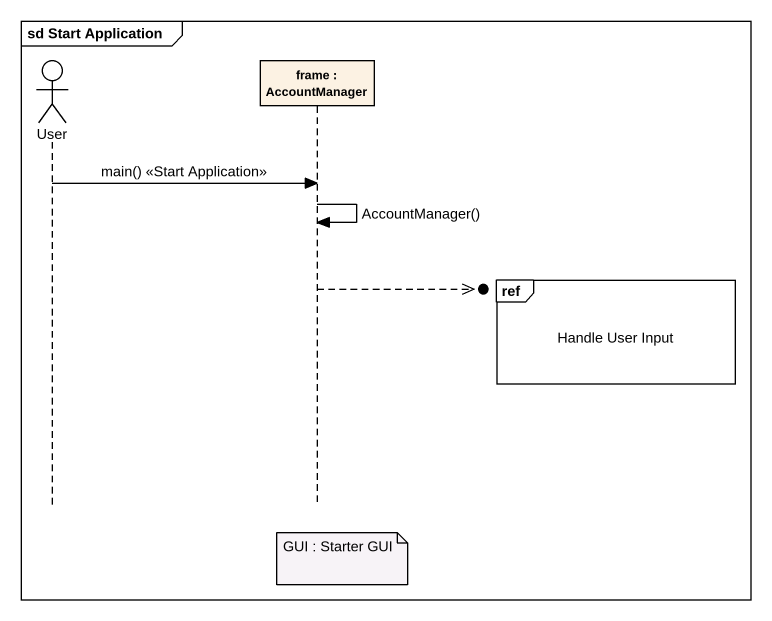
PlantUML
@startuml
mainframe sd Start Application
hide footbox
actor User
participant "frame : AccountManager" as frame_

User -> frame_ : main() <<Start Application>>
frame_ -> frame_ : AccountManager()
ref over frame_ : Handle User Input
frame_ -->>o]
note over frame_ : GUI : Starter GUI
@enduml
